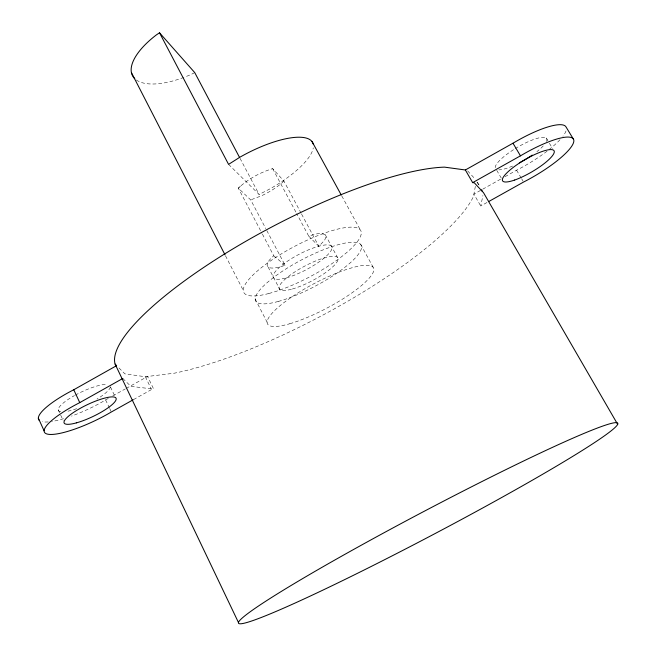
<?xml version="1.0" encoding="UTF-8"?>
<svg xmlns="http://www.w3.org/2000/svg" width="656" height="656" viewBox="0 0 656 656"><rect width="100%" height="100%" fill="white"/><g stroke="black" fill="none" stroke-linecap="round" stroke-linejoin="round"><path stroke-width="0.49" stroke-dasharray="3.28 2.46" d="M475.354 186.337L473.443 196.554A203.016 50.889 -27.8 0 1 352.895 298.242A203.016 50.889 -27.8 0 1 174.258 373.207L145.345 376.741L124.87 373.854L118.014 366.991M486.982 202.507L480.741 206L482.914 195.545M301.12 213.241L283.884 181.04L272.658 168.633C260.03 172.544 247.927 179.039 238.325 188.19L261.941 233.233M240.473 186.05L238.325 188.19L250.707 199.9L265.77 228.559M283.884 181.04L281.727 183.122A32.48 10.299 -27.9 0 1 261.539 195.775L250.707 199.9M262.416 234.135L273.749 255.758L271.19 258.087A32.98 8.758 -27.9 0 0 281.604 266.467L285.073 265.286L266.238 229.461M308.705 236.086L318.841 246.328L324.63 240.203L325.966 237.046L325.327 234.807C320.112 232.052 313.953 234.545 308.705 236.086L296.684 213.602M108.306 398.413L105.132 400.226A50.176 11.898 -25.4 0 1 71.447 416.109M112.766 395.912L125.263 388.934M126.157 388.434L147.584 376.47L153.397 388.508L133.234 399.75M500.585 179.178L473.894 194.135L480.741 206M505.03 176.685L516.592 170.199A52.013 12.735 -30.4 0 0 548.162 150.331M228.583 164.377L259.112 194.463L270.231 188.731A64.862 21.123 -27.9 0 0 313.281 147.862M194.742 72.603L191.552 74.235A63.001 26.699 -28 0 1 184.885 77.006M122.779 378.471L130.831 386.335L151.151 388.811L153.397 388.508M273.749 255.758L285.073 265.286M467.662 170.904L475.387 179.334M546.243 138.006L548.867 142.377M549.392 143.254L552.549 148.502M516.592 170.199L521.085 177.817M521.586 178.662L523.078 181.204M496.74 170.322L502.365 179.949M477.461 182.237L479.979 186.591M476.904 181.958L479.438 186.329M341.784 195.972L360.308 229.871M360.693 244.434L373.1 267.189M325.327 234.807L337.463 257.365M301.596 214.135L318.841 246.328M272.658 168.633L296.209 212.7M240.039 158.358L259.112 194.463M268.14 267.041L279.932 289.649M255.192 299.07L267.09 322.162M225.5 255.791L243.286 290.428M145.345 376.741L151.151 388.811M110.47 386.999L115.513 397.634M105.624 399.906L109.281 407.655M109.691 408.524L111.315 411.968M58.22 409.746L60.286 414.231M60.696 415.125L63.173 420.504M183.926 77.367A63.001 26.699 -28 0 1 135.423 79.294M63.566 418.708A50.176 11.898 -25.4 0 1 51.562 421.529M48.216 421.923A50.176 11.898 -25.4 0 1 42.271 421.734M110.323 386.851A28.659 6.79 -25.4 0 1 96.99 399.053M76.629 408.68A28.659 6.79 -25.4 0 1 67.65 411.255M60.77 411.771A28.659 6.79 -25.4 0 1 74.497 395.56M75.309 395.109A28.659 6.79 -25.4 0 1 107.207 384.473M566.03 130.938A52.013 12.735 -30.4 0 1 562.922 136.268M559.986 139.728A52.013 12.735 -30.4 0 1 548.924 149.732M515.165 148.65A29.709 7.273 -30.4 0 1 546.464 141.499M543.225 145.935A29.709 7.273 -30.4 0 1 536.887 151.643M512.59 166.05A29.709 7.273 -30.4 0 1 498.839 169.863M495.206 167.698A29.709 7.273 -30.4 0 1 514.337 149.166M268.911 293.478A66.174 17.007 -27.9 0 0 361.128 234.43A66.174 17.007 -27.9 0 0 276.84 256.701A66.174 17.007 -27.9 0 0 268.911 293.478M286.516 277.832A33.062 8.487 -27.9 0 0 331.993 248.239A33.062 8.487 -27.9 0 0 289.132 260.096A33.062 8.487 -27.9 0 0 286.516 277.832M289.854 323.72A59.991 13.825 -27.9 0 0 373.699 270.936A59.991 13.825 -27.9 0 0 297.931 292.945A59.991 13.825 -27.9 0 0 289.854 323.72M278.283 301.44A59.688 14.809 -27.9 0 0 361.431 248.403A59.688 14.809 -27.9 0 0 285.458 269.239A59.688 14.809 -27.9 0 0 278.283 301.44M292.371 289.001A33.144 8.216 -27.9 0 0 338.045 259.481A33.144 8.216 -27.9 0 0 295.233 271.658A33.144 8.216 -27.9 0 0 292.371 289.001"/><path stroke-width="0.98" d="M239.563 157.456L194.742 72.603L159.523 32.8L156.358 34.916A63.001 26.699 -28 0 0 134.751 78.687M238.489 622.569L115.087 364.064A203.016 50.889 -27.8 0 1 234.856 247.73A203.016 50.889 -27.8 0 1 444.481 167.132L465.358 169.978L513.615 142.852A52.013 12.735 -30.4 0 1 566.095 127.075L573.516 139.302M465.358 169.978L472.673 182.63L521.094 155.472A52.16 12.284 -30.3 0 1 573.828 140.425A52.16 12.284 -30.3 0 1 523.578 182.048L488.769 201.515M39.204 420.324A50.176 11.898 -25.4 0 1 73.767 389.754L116.645 365.622L115.087 364.064M133.234 399.75L110.815 412.28A50.315 11.464 -25.5 0 1 46.855 433.952A50.315 11.464 -25.5 0 1 79.761 402.62L122.779 378.471M472.673 182.63L474.313 182.819L483.513 192.692L617.665 424.342A214.348 12.39 -27.8 0 1 326.048 588.612A214.348 12.39 -27.8 0 1 340.767 556.657A214.348 12.39 -27.8 0 1 617.665 424.342M513 143.246L520.479 155.866M481.463 189.822L482.472 191.577M312.035 141.565L341.292 195.078M159.523 32.8L228.583 164.377L239.842 157.235A64.862 21.123 -27.9 0 1 313.207 144.074M131.413 72.562L225.033 254.881M73.767 389.754L79.761 402.62M38.335 418.134L44.091 430.779M532.237 155.087A29.709 7.273 -30.4 0 1 519.314 162.86M76.326 422.89A28.741 6.544 -25.5 0 0 116.186 399.201A28.741 6.544 -25.5 0 0 77.785 409.754A28.741 6.544 -25.5 0 0 76.326 422.89M514.689 180.031A29.791 7.011 -30.3 0 0 554.287 151.971A29.791 7.011 -30.3 0 0 516.018 165.378A29.791 7.011 -30.3 0 0 514.689 180.031"/></g></svg>
